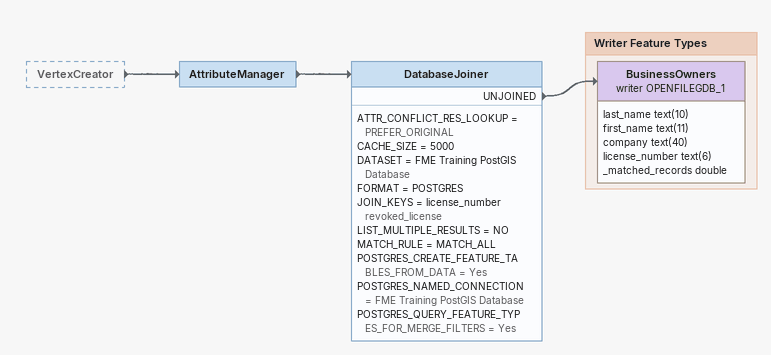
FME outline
VertexCreator [outside]
    -> AttributeManager
AttributeManager
    -> DatabaseJoiner
DatabaseJoiner
    ATTR_CONFLICT_RES_LOOKUP = PREFER_ORIGINAL
    CACHE_SIZE = 5000
    DATASET = FME Training PostGIS Database
    FORMAT = POSTGRES
    JOIN_KEYS = license_number revoked_license
    LIST_MULTIPLE_RESULTS = NO
    MATCH_RULE = MATCH_ALL
    POSTGRES_CREATE_FEATURE_TABLES_FROM_DATA = Yes
    POSTGRES_NAMED_CONNECTION = FME Training PostGIS Database
    POSTGRES_QUERY_FEATURE_TYPES_FOR_MERGE_FILTERS = Yes
    UNJOINED -> BusinessOwners (writer OPENFILEGDB_1)

Bookmark: Writer Feature Types
BusinessOwners (writer OPENFILEGDB_1)
    attributes: last_name text(10), first_name text(11), company text(40), license_number text(6), _matched_records double
